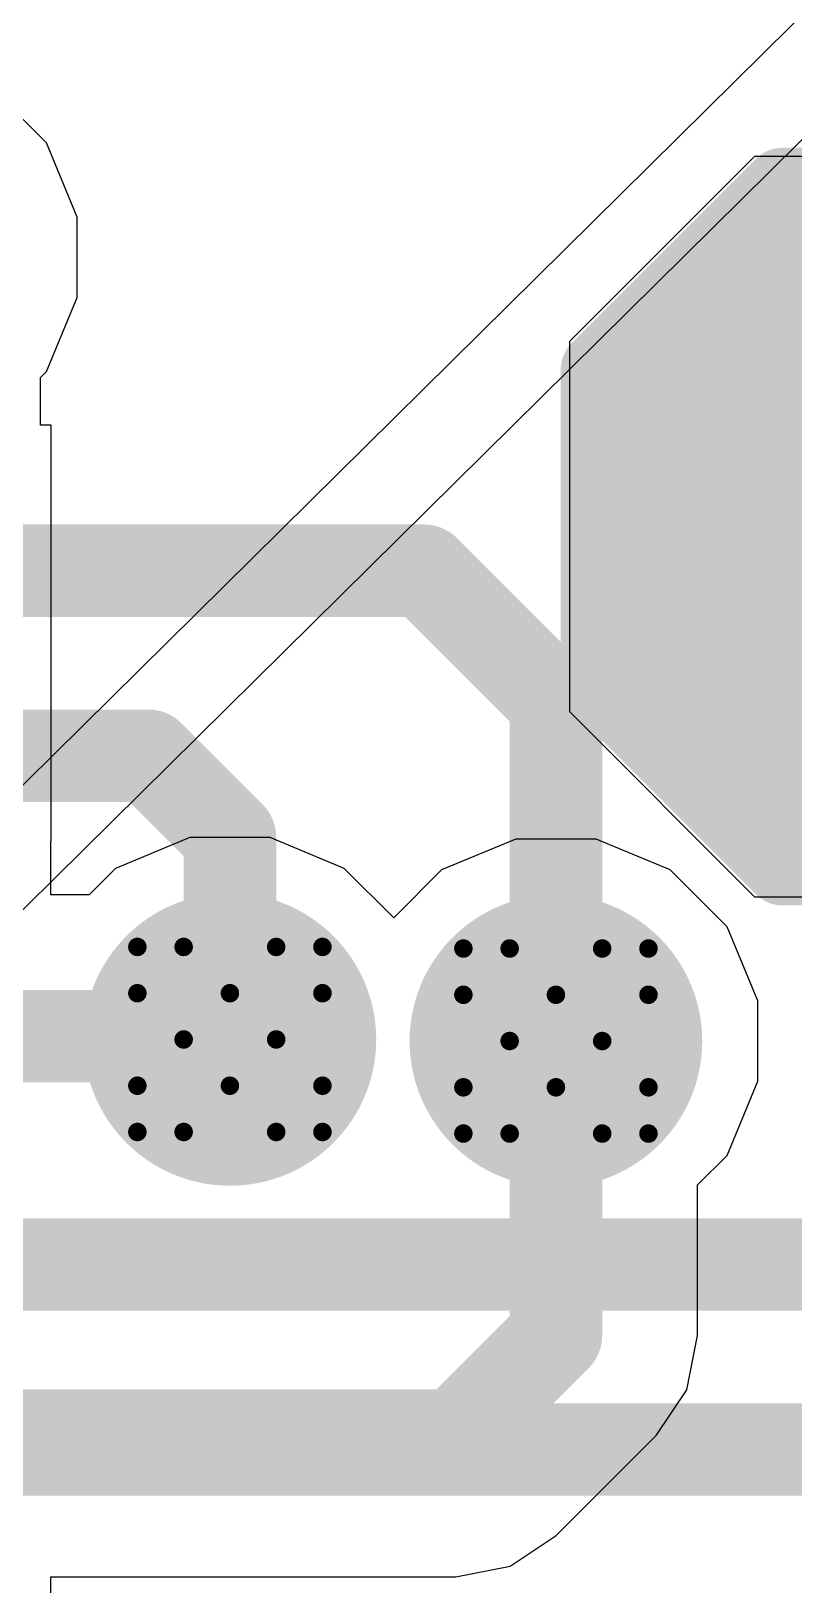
# Model space of a CAD drawing. Header units: inches. Extents: x 0 to 212, y 0 to 208.
# Drawn here: x 4.6672 to 4.7497, y 2.7731 to 2.941 of the extents above; entities that cross this region are included whole.
import ezdxf

# ---------------------------------------------------------------- set-up
doc = ezdxf.new("R2010")
doc.units = ezdxf.units.IN
doc.header["$MEASUREMENT"] = 0
for name, color, linetype in [('Bottom Layer', 5, 'Continuous'), ('Bottom Solder', 6, 'Continuous'), ('Drill Drawing', 1, 'Continuous'), ('Top Layer', 1, 'Continuous'), ('Top Overlay', 2, 'Continuous'), ('Top Paste', 8, 'Continuous'), ('Top Solder', 216, 'Continuous'), ('Via Holes', 16, 'Continuous')]:
    doc.layers.add(name, color=color, linetype=linetype)

# ---------------------------------------------------------------- blocks, each defined once
blk = doc.blocks.new('28_UFQFPN__4_4__11')
at = {"layer": 'Top Solder'}
for p in [(0.06147, -0.06255), (0.08706, -0.05074)]:
    blk.add_line(p, (207.68418, 205.16589), dxfattribs=at)
blk = doc.blocks.new('T__________18')
at = {"layer": 'Top Layer'}
blk.add_hatch(color=1, dxfattribs=at).paths.add_polyline_path([(0.015, 0.03), (-0.015, 0.03), (-0.03, 0.015), (-0.03, -0.015), (-0.015, -0.03), (0.015, -0.03), (0.03, -0.015), (0.03, 0.015)])
at = {"layer": 'Top Paste'}
blk.add_hatch(color=8, dxfattribs=at).paths.add_polyline_path([(0.015, 0.03), (-0.015, 0.03), (-0.03, 0.015), (-0.03, -0.015), (-0.015, -0.03), (0.015, -0.03), (0.03, -0.015), (0.03, 0.015)])
at = {"layer": 'Top Solder'}
blk.add_hatch(color=216, dxfattribs=at).paths.add_polyline_path([(0.017, 0.034), (-0.017, 0.034), (-0.034, 0.017), (-0.034, -0.017), (-0.017, -0.034), (0.017, -0.034), (0.034, -0.017), (0.034, 0.017)])
at = {"layer": 'Top Overlay'}
for points in [[(-0.037, 0.017, 0.00787, 0.00787, 0), (-0.017, 0.037, 0.00787, 0.00787, 0)], [(-0.017, 0.037, 0.00787, 0.00787, 0), (0.017, 0.037, 0.00787, 0.00787, 0)], [(0.017, 0.037, 0.00787, 0.00787, 0), (0.037, 0.017, 0.00787, 0.00787, 0)], [(-0.037, -0.017, 0.00787, 0.00787, 0), (-0.037, 0.017, 0.00787, 0.00787, 0)], [(0.037, -0.017, 0.00787, 0.00787, 0), (0.037, 0.017, 0.00787, 0.00787, 0)], [(-0.037, -0.017, 0.00787, 0.00787, 0), (-0.017, -0.037, 0.00787, 0.00787, 0)], [(0.017, -0.037, 0.00787, 0.00787, 0), (0.037, -0.017, 0.00787, 0.00787, 0)], [(-0.017, -0.037, 0.00787, 0.00787, 0), (0.017, -0.037, 0.00787, 0.00787, 0)]]:
    blk.add_lwpolyline(points, format="xyseb", dxfattribs=at)
for points in [[(-0.01897, 0.037, 0.00394, 0.00394, 1), (-0.01503, 0.037, 0.00394, 0.00394, 1)], [(-0.01897, 0.037, 0.00394, 0.00394, 1), (-0.01503, 0.037, 0.00394, 0.00394, 1)], [(0.01503, 0.037, 0.00394, 0.00394, 1), (0.01897, 0.037, 0.00394, 0.00394, 1)], [(0.01503, 0.037, 0.00394, 0.00394, 1), (0.01897, 0.037, 0.00394, 0.00394, 1)], [(-0.03897, 0.017, 0.00394, 0.00394, 1), (-0.03503, 0.017, 0.00394, 0.00394, 1)], [(-0.03897, 0.017, 0.00394, 0.00394, 1), (-0.03503, 0.017, 0.00394, 0.00394, 1)], [(0.03503, 0.017, 0.00394, 0.00394, 1), (0.03897, 0.017, 0.00394, 0.00394, 1)], [(0.03503, 0.017, 0.00394, 0.00394, 1), (0.03897, 0.017, 0.00394, 0.00394, 1)], [(-0.03897, -0.017, 0.00394, 0.00394, 1), (-0.03503, -0.017, 0.00394, 0.00394, 1)], [(-0.03897, -0.017, 0.00394, 0.00394, 1), (-0.03503, -0.017, 0.00394, 0.00394, 1)], [(0.03503, -0.017, 0.00394, 0.00394, 1), (0.03897, -0.017, 0.00394, 0.00394, 1)], [(0.03503, -0.017, 0.00394, 0.00394, 1), (0.03897, -0.017, 0.00394, 0.00394, 1)], [(-0.01897, -0.037, 0.00394, 0.00394, 1), (-0.01503, -0.037, 0.00394, 0.00394, 1)], [(-0.01897, -0.037, 0.00394, 0.00394, 1), (-0.01503, -0.037, 0.00394, 0.00394, 1)], [(0.01503, -0.037, 0.00394, 0.00394, 1), (0.01897, -0.037, 0.00394, 0.00394, 1)], [(0.01503, -0.037, 0.00394, 0.00394, 1), (0.01897, -0.037, 0.00394, 0.00394, 1)]]:
    blk.add_lwpolyline(points, format="xyseb", close=True, dxfattribs=at)

msp = doc.modelspace()

# ---------------------------------------------------------------- hatches: boundary and pattern name
at = {"layer": 'Bottom Layer'}
h = msp.add_hatch(color=5, dxfattribs=at)
edge = h.paths.add_edge_path()
edge.add_arc((4.68873, 2.83203), 0.01181, 0, 360)
h = msp.add_hatch(color=5, dxfattribs=at)
edge = h.paths.add_edge_path()
edge.add_arc((4.72396, 2.83186), 0.01181, 0, 360)
at = {"layer": 'Bottom Solder'}
h = msp.add_hatch(color=6, dxfattribs=at)
edge = h.paths.add_edge_path()
edge.add_arc((4.68873, 2.83203), 0.01581, 0, 360)
h = msp.add_hatch(color=6, dxfattribs=at)
edge = h.paths.add_edge_path()
edge.add_arc((4.72396, 2.83186), 0.01581, 0, 360)
at = {"layer": 'Top Layer'}
h = msp.add_hatch(color=1, dxfattribs=at)
edge = h.paths.add_edge_path()
edge.add_arc((4.68873, 2.83203), 0.01181, 0, 360)
h = msp.add_hatch(color=1, dxfattribs=at)
edge = h.paths.add_edge_path()
edge.add_arc((4.72396, 2.83186), 0.01181, 0, 360)
at = {"layer": 'Top Solder'}
h = msp.add_hatch(color=216, dxfattribs=at)
edge = h.paths.add_edge_path()
edge.add_arc((4.68873, 2.83203), 0.01581, 0, 360)
h = msp.add_hatch(color=216, dxfattribs=at)
edge = h.paths.add_edge_path()
edge.add_arc((4.72396, 2.83186), 0.01581, 0, 360)
at = {"layer": 'Via Holes'}
h = msp.add_hatch(color=7, dxfattribs=at)
edge = h.paths.add_edge_path()
edge.add_arc((4.68873, 2.83203), 0.00591, 0, 360)
h = msp.add_hatch(color=7, dxfattribs=at)
edge = h.paths.add_edge_path()
edge.add_arc((4.72396, 2.83186), 0.00591, 0, 360)

# ---------------------------------------------------------------- linework, layer by layer
at = {"layer": 'Bottom Layer'}
for points in [[(4.56278, 2.88269, 0.01, 0.01, 0), (4.70972, 2.88269, 0.01, 0.01, 0)], [(4.70972, 2.88269, 0.01, 0.01, 0), (4.72396, 2.86846, 0.01, 0.01, 0)], [(4.72396, 2.83186, 0.01, 0.01, 0), (4.72396, 2.86846, 0.01, 0.01, 0)], [(4.57159, 2.86269, 0.01, 0.01, 0), (4.67994, 2.86269, 0.01, 0.01, 0)], [(4.67994, 2.86269, 0.01, 0.01, 0), (4.68873, 2.8539, 0.01, 0.01, 0)], [(4.68873, 2.83203, 0.01, 0.01, 0), (4.68873, 2.8539, 0.01, 0.01, 0)], [(4.61401, 2.80771, 0.01, 0.01, 0), (4.76771, 2.80771, 0.01, 0.01, 0)], [(4.59084, 2.78771, 0.01, 0.01, 0), (4.77635, 2.78771, 0.01, 0.01, 0)]]:
    msp.add_lwpolyline(points, format="xyseb", dxfattribs=at)
for points in [[(4.70722, 2.88269, 0.005, 0.005, 1), (4.71222, 2.88269, 0.005, 0.005, 1)], [(4.70722, 2.88269, 0.005, 0.005, 1), (4.71222, 2.88269, 0.005, 0.005, 1)], [(4.72146, 2.86846, 0.005, 0.005, 1), (4.72646, 2.86846, 0.005, 0.005, 1)], [(4.72146, 2.86846, 0.005, 0.005, 1), (4.72646, 2.86846, 0.005, 0.005, 1)], [(4.67744, 2.86269, 0.005, 0.005, 1), (4.68244, 2.86269, 0.005, 0.005, 1)], [(4.67744, 2.86269, 0.005, 0.005, 1), (4.68244, 2.86269, 0.005, 0.005, 1)], [(4.68623, 2.8539, 0.005, 0.005, 1), (4.69123, 2.8539, 0.005, 0.005, 1)], [(4.68623, 2.8539, 0.005, 0.005, 1), (4.69123, 2.8539, 0.005, 0.005, 1)], [(4.68623, 2.83203, 0.005, 0.005, 1), (4.69123, 2.83203, 0.005, 0.005, 1)], [(4.72146, 2.83186, 0.005, 0.005, 1), (4.72646, 2.83186, 0.005, 0.005, 1)]]:
    msp.add_lwpolyline(points, format="xyseb", close=True, dxfattribs=at)
at = {"layer": 'Drill Drawing'}
for points in [[(4.67873, 2.83703, 0.002, 0.002, 0), (4.67873, 2.84203, 0.002, 0.002, 0)], [(4.67873, 2.84203, 0.002, 0.002, 0), (4.68373, 2.84203, 0.002, 0.002, 0)], [(4.68373, 2.84203, 0.002, 0.002, 0), (4.68873, 2.83703, 0.002, 0.002, 0)], [(4.68873, 2.83703, 0.002, 0.002, 0), (4.69373, 2.84203, 0.002, 0.002, 0)], [(4.69373, 2.84203, 0.002, 0.002, 0), (4.69873, 2.84203, 0.002, 0.002, 0)], [(4.69873, 2.83703, 0.002, 0.002, 0), (4.69873, 2.84203, 0.002, 0.002, 0)], [(4.71396, 2.83686, 0.002, 0.002, 0), (4.71396, 2.84186, 0.002, 0.002, 0)], [(4.71396, 2.84186, 0.002, 0.002, 0), (4.71896, 2.84186, 0.002, 0.002, 0)], [(4.71896, 2.84186, 0.002, 0.002, 0), (4.72396, 2.83686, 0.002, 0.002, 0)], [(4.72396, 2.83686, 0.002, 0.002, 0), (4.72896, 2.84186, 0.002, 0.002, 0)], [(4.72896, 2.84186, 0.002, 0.002, 0), (4.73396, 2.84186, 0.002, 0.002, 0)], [(4.73396, 2.83686, 0.002, 0.002, 0), (4.73396, 2.84186, 0.002, 0.002, 0)], [(4.67873, 2.83703, 0.002, 0.002, 0), (4.68373, 2.83203, 0.002, 0.002, 0)], [(4.69373, 2.83203, 0.002, 0.002, 0), (4.69873, 2.83703, 0.002, 0.002, 0)], [(4.71396, 2.83686, 0.002, 0.002, 0), (4.71896, 2.83186, 0.002, 0.002, 0)], [(4.72896, 2.83186, 0.002, 0.002, 0), (4.73396, 2.83686, 0.002, 0.002, 0)], [(4.67873, 2.82703, 0.002, 0.002, 0), (4.68373, 2.83203, 0.002, 0.002, 0)], [(4.69373, 2.83203, 0.002, 0.002, 0), (4.69873, 2.82703, 0.002, 0.002, 0)], [(4.71396, 2.82686, 0.002, 0.002, 0), (4.71896, 2.83186, 0.002, 0.002, 0)], [(4.72896, 2.83186, 0.002, 0.002, 0), (4.73396, 2.82686, 0.002, 0.002, 0)], [(4.67873, 2.82203, 0.002, 0.002, 0), (4.67873, 2.82703, 0.002, 0.002, 0)], [(4.68373, 2.82203, 0.002, 0.002, 0), (4.68873, 2.82703, 0.002, 0.002, 0)], [(4.68873, 2.82703, 0.002, 0.002, 0), (4.69373, 2.82203, 0.002, 0.002, 0)], [(4.69873, 2.82203, 0.002, 0.002, 0), (4.69873, 2.82703, 0.002, 0.002, 0)], [(4.71396, 2.82186, 0.002, 0.002, 0), (4.71396, 2.82686, 0.002, 0.002, 0)], [(4.71896, 2.82186, 0.002, 0.002, 0), (4.72396, 2.82686, 0.002, 0.002, 0)], [(4.72396, 2.82686, 0.002, 0.002, 0), (4.72896, 2.82186, 0.002, 0.002, 0)], [(4.73396, 2.82186, 0.002, 0.002, 0), (4.73396, 2.82686, 0.002, 0.002, 0)], [(4.67873, 2.82203, 0.002, 0.002, 0), (4.68373, 2.82203, 0.002, 0.002, 0)], [(4.69373, 2.82203, 0.002, 0.002, 0), (4.69873, 2.82203, 0.002, 0.002, 0)], [(4.71396, 2.82186, 0.002, 0.002, 0), (4.71896, 2.82186, 0.002, 0.002, 0)], [(4.72896, 2.82186, 0.002, 0.002, 0), (4.73396, 2.82186, 0.002, 0.002, 0)]]:
    msp.add_lwpolyline(points, format="xyseb", dxfattribs=at)
for points in [[(4.67823, 2.84203, 0.001, 0.001, 1), (4.67923, 2.84203, 0.001, 0.001, 1)], [(4.67823, 2.84203, 0.001, 0.001, 1), (4.67923, 2.84203, 0.001, 0.001, 1)], [(4.68323, 2.84203, 0.001, 0.001, 1), (4.68423, 2.84203, 0.001, 0.001, 1)], [(4.68323, 2.84203, 0.001, 0.001, 1), (4.68423, 2.84203, 0.001, 0.001, 1)], [(4.69323, 2.84203, 0.001, 0.001, 1), (4.69423, 2.84203, 0.001, 0.001, 1)], [(4.69323, 2.84203, 0.001, 0.001, 1), (4.69423, 2.84203, 0.001, 0.001, 1)], [(4.69823, 2.84203, 0.001, 0.001, 1), (4.69923, 2.84203, 0.001, 0.001, 1)], [(4.69823, 2.84203, 0.001, 0.001, 1), (4.69923, 2.84203, 0.001, 0.001, 1)], [(4.71346, 2.84186, 0.001, 0.001, 1), (4.71446, 2.84186, 0.001, 0.001, 1)], [(4.71346, 2.84186, 0.001, 0.001, 1), (4.71446, 2.84186, 0.001, 0.001, 1)], [(4.71846, 2.84186, 0.001, 0.001, 1), (4.71946, 2.84186, 0.001, 0.001, 1)], [(4.71846, 2.84186, 0.001, 0.001, 1), (4.71946, 2.84186, 0.001, 0.001, 1)], [(4.72846, 2.84186, 0.001, 0.001, 1), (4.72946, 2.84186, 0.001, 0.001, 1)], [(4.72846, 2.84186, 0.001, 0.001, 1), (4.72946, 2.84186, 0.001, 0.001, 1)], [(4.73346, 2.84186, 0.001, 0.001, 1), (4.73446, 2.84186, 0.001, 0.001, 1)], [(4.73346, 2.84186, 0.001, 0.001, 1), (4.73446, 2.84186, 0.001, 0.001, 1)], [(4.67823, 2.83703, 0.001, 0.001, 1), (4.67923, 2.83703, 0.001, 0.001, 1)], [(4.67823, 2.83703, 0.001, 0.001, 1), (4.67923, 2.83703, 0.001, 0.001, 1)], [(4.68823, 2.83703, 0.001, 0.001, 1), (4.68923, 2.83703, 0.001, 0.001, 1)], [(4.68823, 2.83703, 0.001, 0.001, 1), (4.68923, 2.83703, 0.001, 0.001, 1)], [(4.69823, 2.83703, 0.001, 0.001, 1), (4.69923, 2.83703, 0.001, 0.001, 1)], [(4.69823, 2.83703, 0.001, 0.001, 1), (4.69923, 2.83703, 0.001, 0.001, 1)], [(4.71346, 2.83686, 0.001, 0.001, 1), (4.71446, 2.83686, 0.001, 0.001, 1)], [(4.71346, 2.83686, 0.001, 0.001, 1), (4.71446, 2.83686, 0.001, 0.001, 1)], [(4.72346, 2.83686, 0.001, 0.001, 1), (4.72446, 2.83686, 0.001, 0.001, 1)], [(4.72346, 2.83686, 0.001, 0.001, 1), (4.72446, 2.83686, 0.001, 0.001, 1)], [(4.73346, 2.83686, 0.001, 0.001, 1), (4.73446, 2.83686, 0.001, 0.001, 1)], [(4.73346, 2.83686, 0.001, 0.001, 1), (4.73446, 2.83686, 0.001, 0.001, 1)], [(4.68323, 2.83203, 0.001, 0.001, 1), (4.68423, 2.83203, 0.001, 0.001, 1)], [(4.68323, 2.83203, 0.001, 0.001, 1), (4.68423, 2.83203, 0.001, 0.001, 1)], [(4.69323, 2.83203, 0.001, 0.001, 1), (4.69423, 2.83203, 0.001, 0.001, 1)], [(4.69323, 2.83203, 0.001, 0.001, 1), (4.69423, 2.83203, 0.001, 0.001, 1)], [(4.71846, 2.83186, 0.001, 0.001, 1), (4.71946, 2.83186, 0.001, 0.001, 1)], [(4.71846, 2.83186, 0.001, 0.001, 1), (4.71946, 2.83186, 0.001, 0.001, 1)], [(4.72846, 2.83186, 0.001, 0.001, 1), (4.72946, 2.83186, 0.001, 0.001, 1)], [(4.72846, 2.83186, 0.001, 0.001, 1), (4.72946, 2.83186, 0.001, 0.001, 1)], [(4.67823, 2.82703, 0.001, 0.001, 1), (4.67923, 2.82703, 0.001, 0.001, 1)], [(4.67823, 2.82703, 0.001, 0.001, 1), (4.67923, 2.82703, 0.001, 0.001, 1)], [(4.68823, 2.82703, 0.001, 0.001, 1), (4.68923, 2.82703, 0.001, 0.001, 1)], [(4.68823, 2.82703, 0.001, 0.001, 1), (4.68923, 2.82703, 0.001, 0.001, 1)], [(4.69823, 2.82703, 0.001, 0.001, 1), (4.69923, 2.82703, 0.001, 0.001, 1)], [(4.69823, 2.82703, 0.001, 0.001, 1), (4.69923, 2.82703, 0.001, 0.001, 1)], [(4.71346, 2.82686, 0.001, 0.001, 1), (4.71446, 2.82686, 0.001, 0.001, 1)], [(4.71346, 2.82686, 0.001, 0.001, 1), (4.71446, 2.82686, 0.001, 0.001, 1)], [(4.72346, 2.82686, 0.001, 0.001, 1), (4.72446, 2.82686, 0.001, 0.001, 1)], [(4.72346, 2.82686, 0.001, 0.001, 1), (4.72446, 2.82686, 0.001, 0.001, 1)], [(4.73346, 2.82686, 0.001, 0.001, 1), (4.73446, 2.82686, 0.001, 0.001, 1)], [(4.73346, 2.82686, 0.001, 0.001, 1), (4.73446, 2.82686, 0.001, 0.001, 1)], [(4.67823, 2.82203, 0.001, 0.001, 1), (4.67923, 2.82203, 0.001, 0.001, 1)], [(4.67823, 2.82203, 0.001, 0.001, 1), (4.67923, 2.82203, 0.001, 0.001, 1)], [(4.68323, 2.82203, 0.001, 0.001, 1), (4.68423, 2.82203, 0.001, 0.001, 1)], [(4.68323, 2.82203, 0.001, 0.001, 1), (4.68423, 2.82203, 0.001, 0.001, 1)], [(4.69323, 2.82203, 0.001, 0.001, 1), (4.69423, 2.82203, 0.001, 0.001, 1)], [(4.69323, 2.82203, 0.001, 0.001, 1), (4.69423, 2.82203, 0.001, 0.001, 1)], [(4.69823, 2.82203, 0.001, 0.001, 1), (4.69923, 2.82203, 0.001, 0.001, 1)], [(4.69823, 2.82203, 0.001, 0.001, 1), (4.69923, 2.82203, 0.001, 0.001, 1)], [(4.71346, 2.82186, 0.001, 0.001, 1), (4.71446, 2.82186, 0.001, 0.001, 1)], [(4.71346, 2.82186, 0.001, 0.001, 1), (4.71446, 2.82186, 0.001, 0.001, 1)], [(4.71846, 2.82186, 0.001, 0.001, 1), (4.71946, 2.82186, 0.001, 0.001, 1)], [(4.71846, 2.82186, 0.001, 0.001, 1), (4.71946, 2.82186, 0.001, 0.001, 1)], [(4.72846, 2.82186, 0.001, 0.001, 1), (4.72946, 2.82186, 0.001, 0.001, 1)], [(4.72846, 2.82186, 0.001, 0.001, 1), (4.72946, 2.82186, 0.001, 0.001, 1)], [(4.73346, 2.82186, 0.001, 0.001, 1), (4.73446, 2.82186, 0.001, 0.001, 1)], [(4.73346, 2.82186, 0.001, 0.001, 1), (4.73446, 2.82186, 0.001, 0.001, 1)]]:
    msp.add_lwpolyline(points, format="xyseb", close=True, dxfattribs=at)
at = {"layer": 'Top Layer'}
for p, q in [((4.66891, 2.92893), (4.66278, 2.93506)), ((4.67223, 2.92091), (4.66891, 2.92893)), ((4.74542, 2.92746), (4.72542, 2.90746)), ((4.78542, 2.92746), (4.74542, 2.92746)), ((4.67223, 2.91223), (4.67223, 2.92091)), ((4.66891, 2.90422), (4.67223, 2.91223)), ((4.72542, 2.90746), (4.72542, 2.86746)), ((4.66825, 2.90356), (4.66891, 2.90422)), ((4.66825, 2.89841), (4.66825, 2.90356)), ((4.6694, 2.89841), (4.66825, 2.89841)), ((4.6694, 2.85341), (4.6694, 2.89841)), ((4.72542, 2.86746), (4.74542, 2.84746)), ((4.66939, 2.84767), (4.66939, 2.85341)), ((4.66939, 2.85341), (4.6694, 2.85341)), ((4.6844, 2.85384), (4.67638, 2.85052)), ((4.69307, 2.85384), (4.6844, 2.85384)), ((4.70109, 2.85052), (4.69307, 2.85384)), ((4.71962, 2.85367), (4.71161, 2.85035)), ((4.7283, 2.85367), (4.71962, 2.85367)), ((4.73632, 2.85035), (4.7283, 2.85367)), ((4.67638, 2.85052), (4.67353, 2.84767)), ((4.70643, 2.84517), (4.70109, 2.85052)), ((4.71161, 2.85035), (4.70643, 2.84517)), ((4.74245, 2.84421), (4.73632, 2.85035)), ((4.67353, 2.84767), (4.66939, 2.84767)), ((4.74542, 2.84746), (4.78542, 2.84746)), ((4.74577, 2.8362), (4.74245, 2.84421)), ((4.74577, 2.82752), (4.74577, 2.8362)), ((4.74245, 2.8195), (4.74577, 2.82752)), ((4.73925, 2.81631), (4.74245, 2.8195)), ((4.73925, 2.80004), (4.73925, 2.81631)), ((4.73809, 2.79418), (4.73925, 2.80004)), ((4.73478, 2.78922), (4.73809, 2.79418)), ((4.72397, 2.77842), (4.73478, 2.78922)), ((4.71901, 2.7751), (4.72397, 2.77842)), ((4.71315, 2.77394), (4.71901, 2.7751)), ((4.66938, 2.76705), (4.66938, 2.77394)), ((4.66938, 2.77394), (4.71315, 2.77394))]:
    msp.add_line(p, q, dxfattribs=at)
for points in [[(4.65074, 2.83238, 0.01, 0.01, 0), (4.68838, 2.83238, 0.01, 0.01, 0)], [(4.68838, 2.83238, 0.01, 0.01, 0), (4.68873, 2.83203, 0.01, 0.01, 0)], [(4.72396, 2.80004, 0.01, 0.01, 0), (4.72396, 2.83186, 0.01, 0.01, 0)], [(4.71315, 2.78923, 0.01, 0.01, 0), (4.72396, 2.80004, 0.01, 0.01, 0)], [(4.65438, 2.78923, 0.01, 0.01, 0), (4.71315, 2.78923, 0.01, 0.01, 0)]]:
    msp.add_lwpolyline(points, format="xyseb", dxfattribs=at)
for points in [[(4.68588, 2.83238, 0.005, 0.005, 1), (4.69088, 2.83238, 0.005, 0.005, 1)], [(4.68588, 2.83238, 0.005, 0.005, 1), (4.69088, 2.83238, 0.005, 0.005, 1)], [(4.68623, 2.83203, 0.005, 0.005, 1), (4.69123, 2.83203, 0.005, 0.005, 1)], [(4.72146, 2.83186, 0.005, 0.005, 1), (4.72646, 2.83186, 0.005, 0.005, 1)], [(4.72146, 2.80004, 0.005, 0.005, 1), (4.72646, 2.80004, 0.005, 0.005, 1)], [(4.72146, 2.80004, 0.005, 0.005, 1), (4.72646, 2.80004, 0.005, 0.005, 1)], [(4.71065, 2.78923, 0.005, 0.005, 1), (4.71565, 2.78923, 0.005, 0.005, 1)], [(4.71065, 2.78923, 0.005, 0.005, 1), (4.71565, 2.78923, 0.005, 0.005, 1)]]:
    msp.add_lwpolyline(points, format="xyseb", close=True, dxfattribs=at)

# ---------------------------------------------------------------- block references
for name, p in [('28_UFQFPN__4_4__11', (4.42714, 2.74638)), ('T__________18', (4.76542, 2.88746))]:
    msp.add_blockref(name, p)

doc.saveas('drawing.dxf')
